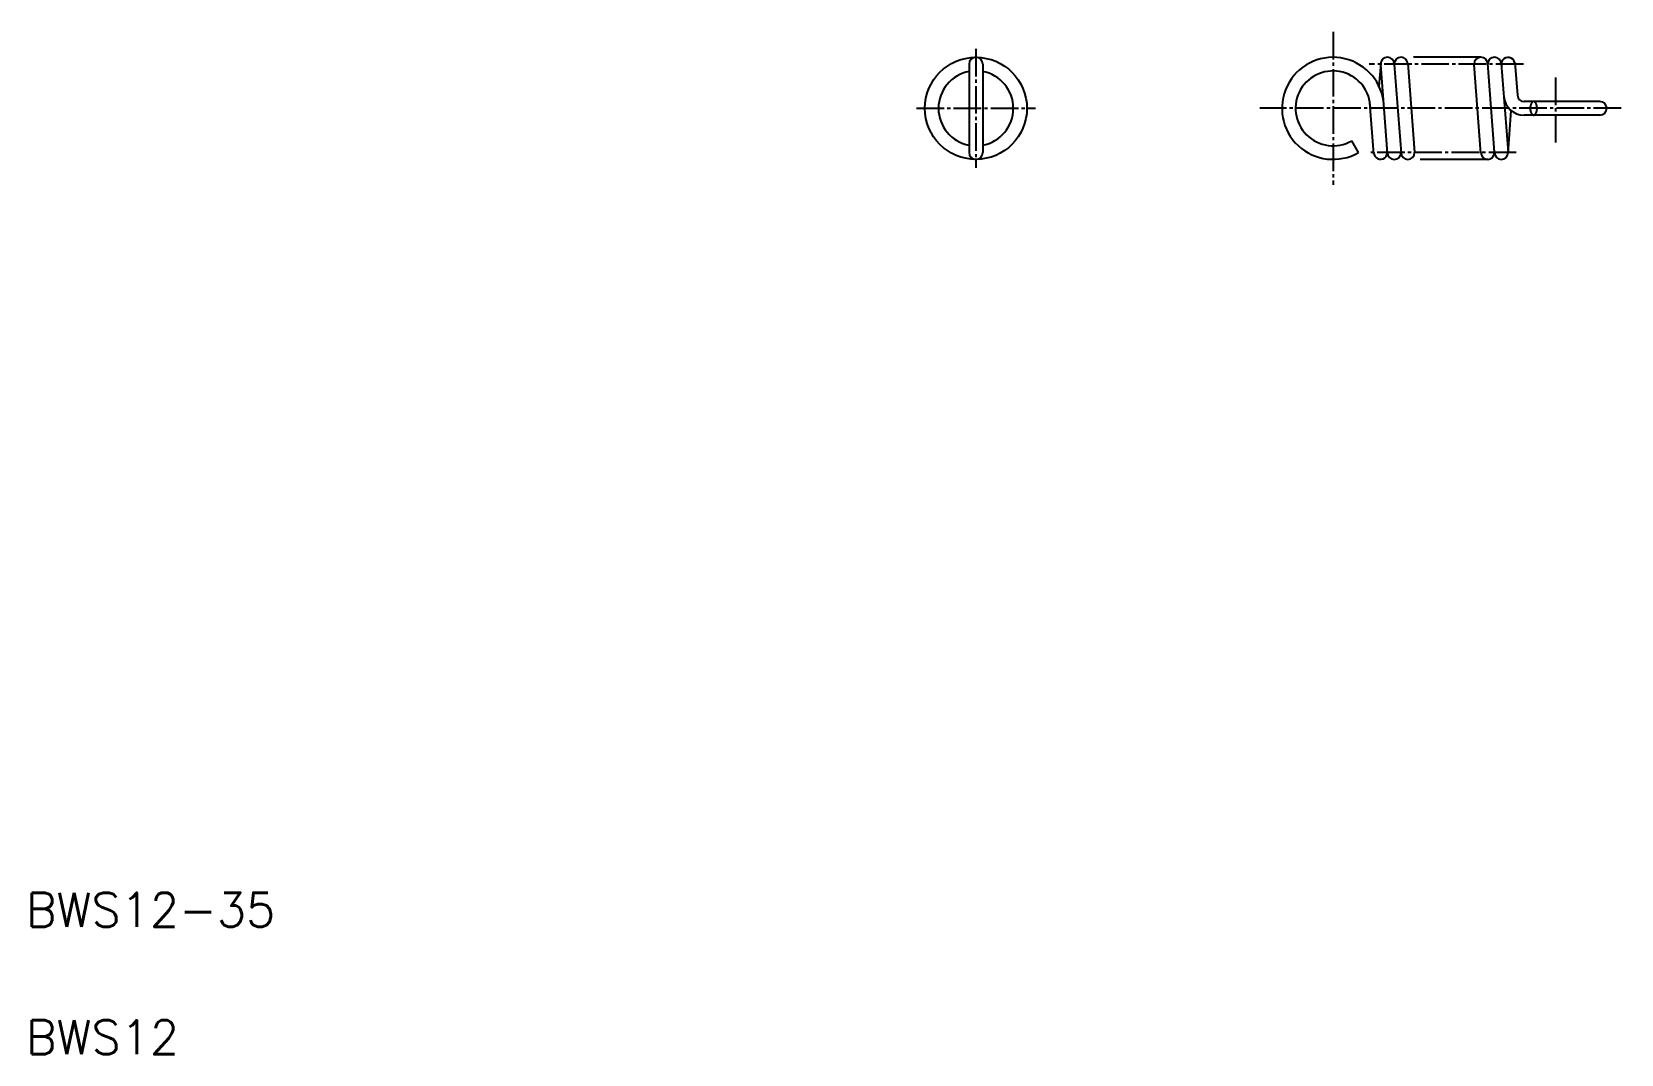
# Model space of a CAD drawing. Extents: x 11 to 198, y 10 to 130.
import ezdxf

# ---------------------------------------------------------------- set-up
doc = ezdxf.new("R2010")
doc.units = 0
doc.header["$LTSCALE"] = 0.25
for name, pattern in [('CENTER', [17.5, 13, -1.5, 1.5, -1.5]), ('DASHED', [3.5, 2, -1.5]), ('PHANTOM', [63.5, 31.75, -6.35, 6.35, -6.35, 6.35, -6.35])]:
    doc.linetypes.add(name, pattern=pattern)
doc.layers.get('0').update_dxf_attribs({"linetype": 'CONTINUOUS'})
doc.layers.add('CENTER', color=1, linetype='CENTER')
doc.styles.get("Standard").update_dxf_attribs({"font": 'txt', "bigfont": 'BIGFONT'})

msp = doc.modelspace()

# ---------------------------------------------------------------- linework, layer by layer
at = {"color": 3, "linetype": 'PHANTOM'}
for p, q in [((181.12, 127.25), (171.73, 127.25)), ((181.92, 115.25), (172.53, 115.25))]:
    msp.add_line(p, q, dxfattribs=at)
for p, q in [((176.43, 127.25), (176.43, 127.25)), ((178.77, 127.25), (178.77, 127.25)), ((120.93, 126.45), (120.93, 116.05)), ((122.53, 126.45), (122.53, 116.05)), ((169.34, 126.51), (169.13, 123.86)), ((170.14, 115.99), (169.34, 126.39)), ((170.94, 126.39), (171.74, 115.99)), ((172.53, 126.51), (173.33, 116.11)), ((181.12, 115.99), (180.32, 126.39)), ((182.72, 116.11), (181.92, 126.51)), ((183.52, 126.51), (184.32, 116.11)), ((185.11, 126.64), (185.41, 122.79)), ((168.54, 115.87), (168.07, 121.93)), ((195.13, 122.05), (186.21, 122.05)), ((184.32, 115.99), (184.7, 120.98)), ((195.13, 120.45), (186.21, 120.45)), ((166.73, 116.06), (165.93, 117.44))]:
    msp.add_line(p, q)
at = {"color": 3, "linetype": 'DASHED'}
msp.add_lwpolyline([(187.73, 121.25, 0.038929), (187.71, 121.49, 0.048983), (187.65, 121.73, 0.084045), (187.53, 121.94, 0.2221), (187.33, 122.05, 0.221582), (187.12, 121.94, 0.084075), (187.01, 121.73, 0.049039), (186.94, 121.5, 0.039355), (186.93, 121.25, 0.038929), (186.94, 121.01, 0.048983), (187, 120.78, 0.084045), (187.12, 120.57, 0.2221), (187.33, 120.45, 0.221582), (187.53, 120.57, 0.084075), (187.65, 120.78, 0.049039), (187.71, 121.01, 0.039355)], format="xyb", close=True, dxfattribs=at)
msp.add_circle((121.73, 121.25), 6)
for centre, radius, start, end in [((121.73, 126.45), 0.8, 0, 180), ((163.73, 121.25), 6, 8.1653, 300), ((170.13, 126.45), 0.8, 0, 180), ((171.73, 126.45), 0.8, 0, 180), ((181.12, 126.45), 0.8, 0, 180), ((182.72, 126.45), 0.8, 0, 180), ((184.32, 126.45), 0.8, 0, 190.6207), ((121.73, 121.25), 4.4, 100.4757, 259.5243), ((121.73, 121.25), 4.4, 280.4757, 79.5243), ((163.73, 121.25), 4.4, 0, 300), ((186.21, 122.85), 2.4, 184.3987, 270), ((186.21, 122.85), 0.8, 184.3987, 270), ((195.13, 121.25), 0.8, 270, 90), ((121.73, 116.05), 0.8, 180, 0), ((169.33, 116.05), 0.8, 180, 10.6207), ((170.93, 116.05), 0.8, 180, 0), ((172.53, 116.05), 0.8, 180, 0), ((181.92, 116.05), 0.8, 180, 0), ((183.52, 116.05), 0.8, 180, 0)]:
    msp.add_arc(centre, radius, start, end)
at = {"layer": 'CENTER', "color": 1, "linetype": 'CENTER'}
for p, q in [((163.73, 130.25), (163.73, 112.25)), ((121.73, 128.25), (121.73, 114.25)), ((186.12, 126.45), (167.99, 126.45)), ((189.93, 117.25), (189.93, 125.25)), ((114.73, 121.25), (128.73, 121.25)), ((197.63, 121.25), (155.11, 121.25)), ((185.29, 116.05), (167.89, 116.05))]:
    msp.add_line(p, q, dxfattribs=at)

# ---------------------------------------------------------------- texts
for s, p in [('BWS12-35', (10, 25)), ('BWS12', (10, 10))]:
    msp.add_text(s, height=4).set_placement(p)

doc.saveas('drawing.dxf')
